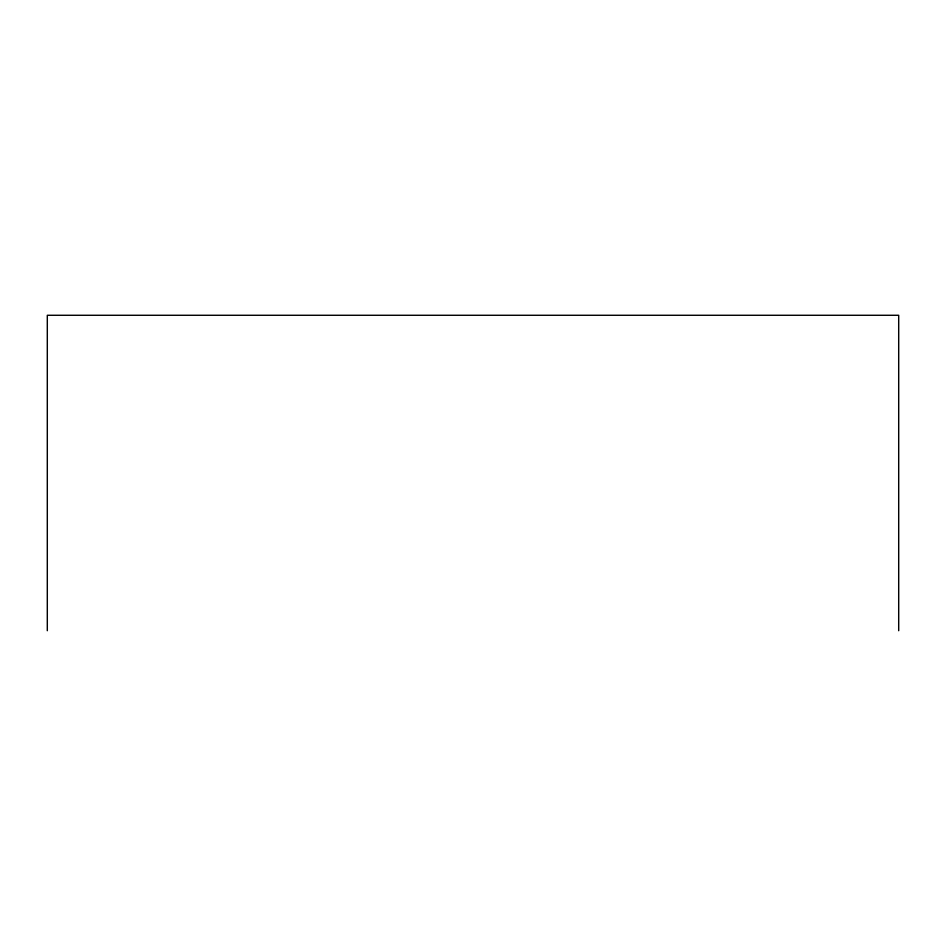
<?xml version="1.0" encoding="UTF-8"?>
<svg xmlns="http://www.w3.org/2000/svg" width="946" height="946" viewBox="0 0 946 946"><rect width="100%" height="100%" fill="white"/><g stroke="black" fill="none" stroke-linecap="round" stroke-linejoin="round"><path stroke-width="1.42" d="M898.7 630.722L898.7 315.278L47.3 315.278L47.3 630.722"/></g></svg>
